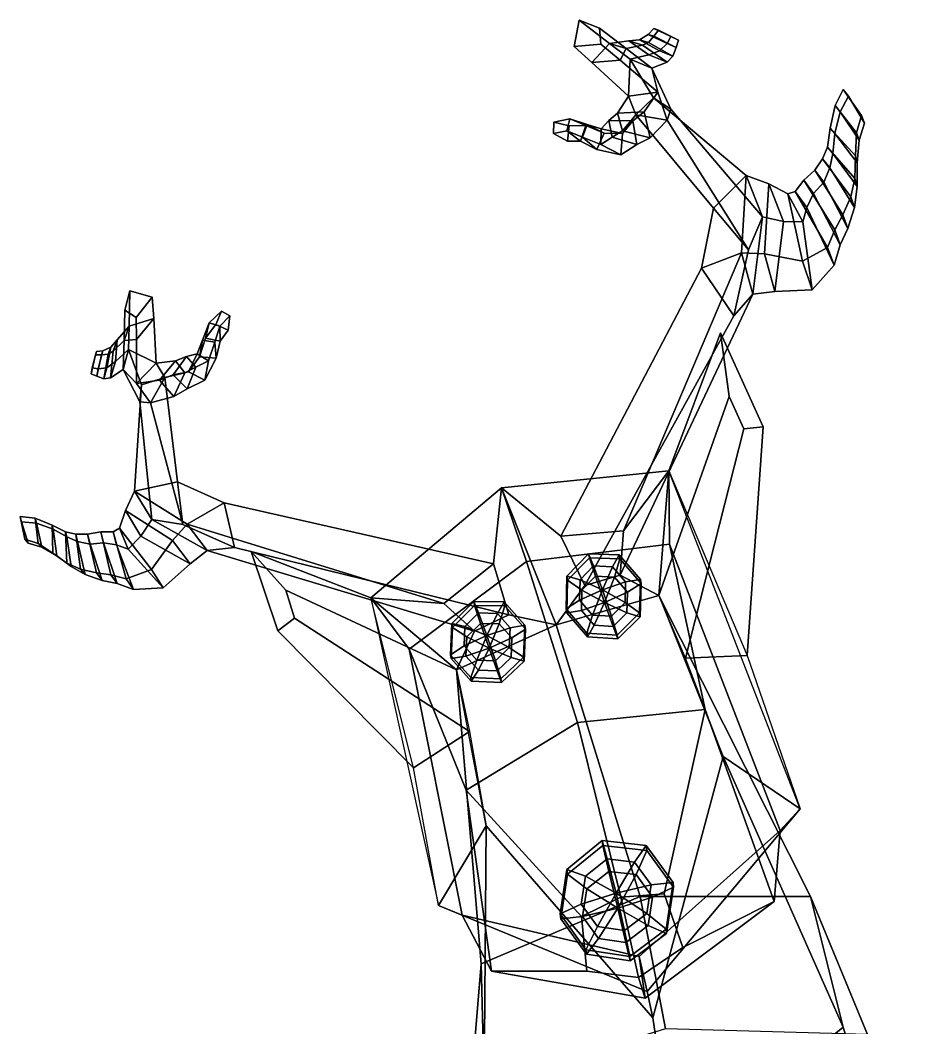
# Model space of a CAD drawing. Extents: x -125 to 83, y -151 to 364.
# Drawn here: x -125 to 41.5, y 175.3 to 363.8 of the extents above; entities that cross this region are included whole.
import ezdxf

# ---------------------------------------------------------------- set-up
doc = ezdxf.new("R2010")
doc.units = 0

msp = doc.modelspace()

# ---------------------------------------------------------------- linework, layer by layer
for points in [[(-20.572998, 363.751404, 192.475449), (-16.778259, 362.279144, 191.212891), (-16.470686, 359.247711, 190.56189), (-21.46534, 358.835663, 192.124146)], [(-14.850225, 359.401306, 195.563049), (-20.572998, 363.751404, 192.475449), (-21.46534, 358.835663, 192.124146), (-18.157606, 355.862885, 193.922241)], [(-14.850225, 359.401306, 195.563049), (-11.743422, 358.469391, 193.305695), (-16.778259, 362.279144, 191.212891), (-20.572998, 363.751404, 192.475449)], [(-11.743422, 358.469391, 193.305695), (-12.904366, 356.299316, 191.90303), (-16.470686, 359.247711, 190.56189), (-16.778259, 362.279144, 191.212891)], [(-4.103028, 359.399658, 188.031448), (-3.386508, 360.690704, 184.195114), (-6.565928, 362.164368, 184.496613), (-7.622773, 361.069946, 188.233505)], [(-7.622773, 361.069946, 188.233505), (-6.565928, 362.164368, 184.496613), (-5.725899, 361.869568, 182.175919), (-6.586751, 360.729309, 185.690704)], [(-6.586751, 360.729309, 185.690704), (-5.725899, 361.869568, 182.175919), (-1.988325, 360.038269, 181.482254), (-2.434521, 358.652466, 185.07576)], [(-1.988325, 360.038269, 181.482254), (-5.725899, 361.869568, 182.175919), (-6.565928, 362.164368, 184.496613), (-3.386508, 360.690704, 184.195114)], [(-7.531504, 357.264496, 194.738815), (-5.500803, 357.988861, 192.331024), (-9.282673, 360.053558, 191.874908), (-11.265736, 359.85437, 193.244049)], [(-11.265736, 359.85437, 193.244049), (-9.282673, 360.053558, 191.874908), (-7.607061, 359.569824, 189.293854), (-8.703379, 359.100342, 190.926941)], [(-5.500803, 357.988861, 192.331024), (-4.103028, 359.399658, 188.031448), (-7.622773, 361.069946, 188.233505), (-9.282673, 360.053558, 191.874908)], [(-9.282673, 360.053558, 191.874908), (-7.622773, 361.069946, 188.233505), (-6.586751, 360.729309, 185.690704), (-7.607061, 359.569824, 189.293854)], [(-7.607061, 359.569824, 189.293854), (-6.586751, 360.729309, 185.690704), (-2.434521, 358.652466, 185.07576), (-3.068276, 357.003479, 189.417191)], [(-2.434521, 358.652466, 185.07576), (-1.988325, 360.038269, 181.482254), (-3.386508, 360.690704, 184.195114), (-4.103028, 359.399658, 188.031448)], [(-18.157606, 355.862885, 193.922241), (-21.46534, 358.835663, 192.124146), (-16.470686, 359.247711, 190.56189), (-12.904366, 356.299316, 191.90303)], [(-11.298433, 349.554565, 197.693756), (-11.024806, 356.433136, 197.641571), (-14.850225, 359.401306, 195.563049), (-18.157606, 355.862885, 193.922241)], [(-11.024806, 356.433136, 197.641571), (-7.531504, 357.264496, 194.738815), (-11.265736, 359.85437, 193.244049), (-14.850225, 359.401306, 195.563049)], [(-14.850225, 359.401306, 195.563049), (-11.265736, 359.85437, 193.244049), (-8.703379, 359.100342, 190.926941), (-11.743422, 358.469391, 193.305695)], [(-5.82465, 350.299469, 194.593552), (-12.904366, 356.299316, 191.90303), (-11.743422, 358.469391, 193.305695), (-6.960285, 354.769379, 195.308655)], [(-11.743422, 358.469391, 193.305695), (-8.703379, 359.100342, 190.926941), (-4.097855, 355.877014, 192.262726), (-6.960285, 354.769379, 195.308655)], [(-8.703379, 359.100342, 190.926941), (-7.607061, 359.569824, 189.293854), (-3.068276, 357.003479, 189.417191), (-4.097855, 355.877014, 192.262726)], [(-4.097855, 355.877014, 192.262726), (-3.068276, 357.003479, 189.417191), (-5.500803, 357.988861, 192.331024), (-7.531504, 357.264496, 194.738815)], [(-3.068276, 357.003479, 189.417191), (-2.434521, 358.652466, 185.07576), (-4.103028, 359.399658, 188.031448), (-5.500803, 357.988861, 192.331024)], [(-11.298433, 349.554565, 197.693756), (-18.157606, 355.862885, 193.922241), (-12.904366, 356.299316, 191.90303), (-5.82465, 350.299469, 194.593552)], [(-6.647932, 349.244904, 200.760727), (-11.024806, 356.433136, 197.641571), (-11.298433, 349.554565, 197.693756), (-9.945627, 346.057709, 199.376968)], [(-6.960285, 354.769379, 195.308655), (-4.097855, 355.877014, 192.262726), (-7.531504, 357.264496, 194.738815), (-11.024806, 356.433136, 197.641571)], [(-6.647932, 349.244904, 200.760727), (-3.400268, 347.12851, 197.473587), (-6.960285, 354.769379, 195.308655), (-11.024806, 356.433136, 197.641571)], [(-3.400268, 347.12851, 197.473587), (-4.094465, 345.066681, 195.952759), (-5.82465, 350.299469, 194.593552), (-6.960285, 354.769379, 195.308655)], [(31.294182, 342.702271, 186.799042), (32.202354, 345.895874, 184.204239), (28.802795, 350.783844, 184.722443), (27.281643, 347.801788, 187.702286)], [(27.281643, 347.801788, 187.702286), (28.802795, 350.783844, 184.722443), (29.794262, 349.531952, 182.230804), (28.246401, 346.629639, 184.861801)], [(32.202354, 345.895874, 184.204239), (32.770329, 344.473724, 181.417236), (29.794262, 349.531952, 182.230804), (28.802795, 350.783844, 184.722443)], [(-5.82465, 350.299469, 194.593552), (-8.417911, 346.609039, 192.952744), (-13.402781, 346.372894, 195.791565), (-11.298433, 349.554565, 197.693756)], [(-11.298433, 349.554565, 197.693756), (-13.402781, 346.372894, 195.791565), (-12.459846, 343.045654, 197.146988), (-9.945627, 346.057709, 199.376968)], [(10.665341, 334.702454, 208.968872), (-6.647932, 349.244904, 200.760727), (-9.945627, 346.057709, 199.376968), (4.557401, 328.583862, 209.938705)], [(-4.094465, 345.066681, 195.952759), (-7.289675, 341.738129, 193.95134), (-8.417911, 346.609039, 192.952744), (-5.82465, 350.299469, 194.593552)], [(13.701911, 326.997589, 204.604858), (-3.400268, 347.12851, 197.473587), (-6.647932, 349.244904, 200.760727), (10.665341, 334.702454, 208.968872)], [(28.246401, 346.629639, 184.861801), (29.794262, 349.531952, 182.230804), (32.770329, 344.473724, 181.417236), (31.784996, 341.309052, 183.652695)], [(13.701911, 326.997589, 204.604858), (11.112391, 320.797577, 203.679947), (-4.094465, 345.066681, 195.952759), (-3.400268, 347.12851, 197.473587)], [(31.089685, 338.387817, 189.779709), (31.294182, 342.702271, 186.799042), (27.281643, 347.801788, 187.702286), (26.392313, 343.560852, 191.230133)], [(26.392313, 343.560852, 191.230133), (27.281643, 347.801788, 187.702286), (28.246401, 346.629639, 184.861801), (27.256083, 342.536346, 187.995224)], [(-22.314119, 345.304504, 190.383224), (-25.253784, 344.668243, 188.638123), (-25.376373, 342.556824, 189.062546), (-22.863546, 343.030518, 190.658554)], [(-19.324888, 344.081299, 188.12146), (-22.403692, 343.96582, 186.760849), (-25.253784, 344.668243, 188.638123), (-22.314119, 345.304504, 190.383224)], [(-19.028103, 344.266998, 191.998169), (-22.314119, 345.304504, 190.383224), (-22.863546, 343.030518, 190.658554), (-19.903131, 341.845825, 192.195938)], [(-15.86227, 342.650177, 189.361771), (-19.324888, 344.081299, 188.12146), (-22.314119, 345.304504, 190.383224), (-19.028103, 344.266998, 191.998169)], [(-15.026649, 344.960419, 194.500244), (-16.437878, 343.449799, 193.320099), (-16.48056, 340.530273, 193.975983), (-14.349823, 341.88208, 195.622009)], [(-10.527506, 344.92392, 191.907883), (-12.474079, 342.566528, 190.789093), (-16.437878, 343.449799, 193.320099), (-15.026649, 344.960419, 194.500244)], [(-8.417911, 346.609039, 192.952744), (-10.527506, 344.92392, 191.907883), (-15.026649, 344.960419, 194.500244), (-13.402781, 346.372894, 195.791565)], [(-13.402781, 346.372894, 195.791565), (-15.026649, 344.960419, 194.500244), (-14.349823, 341.88208, 195.622009), (-12.459846, 343.045654, 197.146988)], [(-9.774158, 340.479767, 192.670059), (-12.756169, 338.557281, 190.99646), (-12.474079, 342.566528, 190.789093), (-10.527506, 344.92392, 191.907883)], [(-9.945627, 346.057709, 199.376968), (-12.459846, 343.045654, 197.146988), (-7.289675, 341.738129, 193.95134), (-4.094465, 345.066681, 195.952759)], [(-7.289675, 341.738129, 193.95134), (-9.774158, 340.479767, 192.670059), (-10.527506, 344.92392, 191.907883), (-8.417911, 346.609039, 192.952744)], [(11.112391, 320.797577, 203.679947), (4.557401, 328.583862, 209.938705), (-9.945627, 346.057709, 199.376968), (-4.094465, 345.066681, 195.952759)], [(27.256083, 342.536346, 187.995224), (28.246401, 346.629639, 184.861801), (31.784996, 341.309052, 183.652695), (31.427731, 337.074585, 186.2341)], [(31.784996, 341.309052, 183.652695), (32.770329, 344.473724, 181.417236), (32.202354, 345.895874, 184.204239), (31.294182, 342.702271, 186.799042)], [(-22.737574, 341.098755, 186.840424), (-25.376373, 342.556824, 189.062546), (-25.253784, 344.668243, 188.638123), (-22.403692, 343.96582, 186.760849)], [(-22.863546, 343.030518, 190.658554), (-25.376373, 342.556824, 189.062546), (-22.737574, 341.098755, 186.840424), (-20.272861, 341.110321, 187.959213)], [(-19.903131, 341.845825, 192.195938), (-22.863546, 343.030518, 190.658554), (-20.272861, 341.110321, 187.959213), (-17.274235, 339.565155, 189.049316)], [(-20.272861, 341.110321, 187.959213), (-22.737574, 341.098755, 186.840424), (-22.403692, 343.96582, 186.760849), (-19.324888, 344.081299, 188.12146)], [(-17.274235, 339.565155, 189.049316), (-20.272861, 341.110321, 187.959213), (-19.324888, 344.081299, 188.12146), (-15.86227, 342.650177, 189.361771)], [(-16.437878, 343.449799, 193.320099), (-19.028103, 344.266998, 191.998169), (-19.903131, 341.845825, 192.195938), (-16.48056, 340.530273, 193.975983)], [(-12.474079, 342.566528, 190.789093), (-15.86227, 342.650177, 189.361771), (-19.028103, 344.266998, 191.998169), (-16.437878, 343.449799, 193.320099)], [(-12.459846, 343.045654, 197.146988), (-14.349823, 341.88208, 195.622009), (-9.774158, 340.479767, 192.670059), (-7.289675, 341.738129, 193.95134)], [(30.996431, 334.154938, 192.663925), (31.089685, 338.387817, 189.779709), (26.392313, 343.560852, 191.230133), (25.879381, 340.019379, 194.156158)], [(25.879381, 340.019379, 194.156158), (26.392313, 343.560852, 191.230133), (27.256083, 342.536346, 187.995224), (26.876307, 338.818024, 190.581848)], [(-16.48056, 340.530273, 193.975983), (-19.903131, 341.845825, 192.195938), (-17.274235, 339.565155, 189.049316), (-12.756169, 338.557281, 190.99646)], [(-12.756169, 338.557281, 190.99646), (-17.274235, 339.565155, 189.049316), (-15.86227, 342.650177, 189.361771), (-12.474079, 342.566528, 190.789093)], [(-14.349823, 341.88208, 195.622009), (-16.48056, 340.530273, 193.975983), (-12.756169, 338.557281, 190.99646), (-9.774158, 340.479767, 192.670059)], [(26.876307, 338.818024, 190.581848), (27.256083, 342.536346, 187.995224), (31.427731, 337.074585, 186.2341), (31.405075, 332.641968, 188.739075)], [(31.427731, 337.074585, 186.2341), (31.784996, 341.309052, 183.652695), (31.294182, 342.702271, 186.799042), (31.089685, 338.387817, 189.779709)], [(30.221098, 330.720306, 195.391678), (30.996431, 334.154938, 192.663925), (25.879381, 340.019379, 194.156158), (24.954002, 337.799927, 196.465393)], [(24.954002, 337.799927, 196.465393), (25.879381, 340.019379, 194.156158), (26.876307, 338.818024, 190.581848), (26.284843, 336.123993, 192.605698)], [(28.746717, 327.355225, 198.450897), (30.221098, 330.720306, 195.391678), (24.954002, 337.799927, 196.465393), (23.487963, 335.734497, 198.990738)], [(23.487963, 335.734497, 198.990738), (24.954002, 337.799927, 196.465393), (26.284843, 336.123993, 192.605698), (25.173752, 333.479706, 194.859772)], [(26.284843, 336.123993, 192.605698), (26.876307, 338.818024, 190.581848), (31.405075, 332.641968, 188.739075), (30.892349, 328.74704, 191.108231)], [(31.405075, 332.641968, 188.739075), (31.427731, 337.074585, 186.2341), (31.089685, 338.387817, 189.779709), (30.996431, 334.154938, 192.663925)], [(27.224352, 324.576141, 201.168655), (28.746717, 327.355225, 198.450897), (23.487963, 335.734497, 198.990738), (21.424881, 333.839447, 201.752899)], [(21.424881, 333.839447, 201.752899), (23.487963, 335.734497, 198.990738), (25.173752, 333.479706, 194.859772), (23.285212, 331.351166, 197.167648)], [(25.173752, 333.479706, 194.859772), (26.284843, 336.123993, 192.605698), (30.892349, 328.74704, 191.108231), (29.700306, 324.821869, 193.809311)], [(9.798916, 320.241272, 213.43396), (10.665341, 334.702454, 208.968872), (4.557401, 328.583862, 209.938705), (2.335642, 317.361847, 213.623642)], [(9.798916, 320.241272, 213.43396), (14.090011, 320.064331, 211.250168), (14.920379, 333.1362, 207.219055), (10.665341, 334.702454, 208.968872)], [(10.665341, 334.702454, 208.968872), (14.920379, 333.1362, 207.219055), (17.637535, 326.122894, 203.297607), (13.701911, 326.997589, 204.604858)], [(25.880207, 321.225769, 204.189865), (27.224352, 324.576141, 201.168655), (21.424881, 333.839447, 201.752899), (19.851923, 331.735474, 204.464691)], [(19.851923, 331.735474, 204.464691), (21.424881, 333.839447, 201.752899), (23.285212, 331.351166, 197.167648), (22.006369, 328.754578, 199.475204)], [(23.285212, 331.351166, 197.167648), (25.173752, 333.479706, 194.859772), (29.700306, 324.821869, 193.809311), (28.266708, 321.772552, 196.017319)], [(30.892349, 328.74704, 191.108231), (31.405075, 332.641968, 188.739075), (30.996431, 334.154938, 192.663925), (30.221098, 330.720306, 195.391678)], [(14.090011, 320.064331, 211.250168), (21.17029, 318.675385, 208.438095), (18.482189, 331.249939, 206.061172), (14.920379, 333.1362, 207.219055)], [(14.920379, 333.1362, 207.219055), (18.482189, 331.249939, 206.061172), (21.236984, 326.037781, 201.603653), (17.637535, 326.122894, 203.297607)], [(21.17029, 318.675385, 208.438095), (25.880207, 321.225769, 204.189865), (19.851923, 331.735474, 204.464691), (18.482189, 331.249939, 206.061172)], [(18.482189, 331.249939, 206.061172), (19.851923, 331.735474, 204.464691), (22.006369, 328.754578, 199.475204), (21.236984, 326.037781, 201.603653)], [(22.006369, 328.754578, 199.475204), (23.285212, 331.351166, 197.167648), (28.266708, 321.772552, 196.017319), (27.124935, 317.919006, 198.549805)], [(29.700306, 324.821869, 193.809311), (30.892349, 328.74704, 191.108231), (30.221098, 330.720306, 195.391678), (28.746717, 327.355225, 198.450897)], [(2.335642, 317.361847, 213.623642), (4.557401, 328.583862, 209.938705), (11.112391, 320.797577, 203.679947), (8.341636, 308.462555, 206.107651)], [(21.236984, 326.037781, 201.603653), (22.006369, 328.754578, 199.475204), (27.124935, 317.919006, 198.549805), (23.030979, 313.327728, 203.064255)], [(11.917983, 312.504059, 207.799042), (8.341636, 308.462555, 206.107651), (11.112391, 320.797577, 203.679947), (13.701911, 326.997589, 204.604858)], [(13.701911, 326.997589, 204.604858), (17.637535, 326.122894, 203.297607), (16.000443, 313.022766, 206.178589), (11.917983, 312.504059, 207.799042)], [(17.637535, 326.122894, 203.297607), (21.236984, 326.037781, 201.603653), (23.030979, 313.327728, 203.064255), (16.000443, 313.022766, 206.178589)], [(28.266708, 321.772552, 196.017319), (29.700306, 324.821869, 193.809311), (28.746717, 327.355225, 198.450897), (27.224352, 324.576141, 201.168655)], [(27.124935, 317.919006, 198.549805), (28.266708, 321.772552, 196.017319), (27.224352, 324.576141, 201.168655), (25.880207, 321.225769, 204.189865)], [(23.030979, 313.327728, 203.064255), (27.124935, 317.919006, 198.549805), (25.880207, 321.225769, 204.189865), (21.17029, 318.675385, 208.438095)], [(-23.977551, 267.304688, 223.254166), (-12.250705, 268.265198, 223.027084), (9.798916, 320.241272, 213.43396), (2.335642, 317.361847, 213.623642)], [(-12.250705, 268.265198, 223.027084), (-12.860701, 259.978088, 214.607269), (11.917983, 312.504059, 207.799042), (9.798916, 320.241272, 213.43396)], [(11.917983, 312.504059, 207.799042), (16.000443, 313.022766, 206.178589), (14.090011, 320.064331, 211.250168), (9.798916, 320.241272, 213.43396)], [(16.000443, 313.022766, 206.178589), (23.030979, 313.327728, 203.064255), (21.17029, 318.675385, 208.438095), (14.090011, 320.064331, 211.250168)], [(-23.977551, 267.304688, 223.254166), (2.335642, 317.361847, 213.623642), (8.341636, 308.462555, 206.107651), (-19.516134, 258.039093, 211.612198)], [(-104.653168, 306.552277, 189.893311), (-104.551353, 313.121948, 186.908264), (-105.46096, 309.545135, 185.4953), (-105.608498, 303.852997, 187.513779)], [(-104.551353, 313.121948, 186.908264), (-100.352303, 311.987, 187.051361), (-103.348434, 308.175598, 185.088837), (-105.46096, 309.545135, 185.4953)], [(-104.653168, 306.552277, 189.893311), (-100.084602, 307.967499, 188.818604), (-100.352303, 311.987, 187.051361), (-104.551353, 313.121948, 186.908264)], [(-100.084602, 307.967499, 188.818604), (-103.282265, 304.037689, 186.395813), (-103.348434, 308.175598, 185.088837), (-100.352303, 311.987, 187.051361)], [(-12.860701, 259.978088, 214.607269), (-19.516134, 258.039093, 211.612198), (8.341636, 308.462555, 206.107651), (11.917983, 312.504059, 207.799042)], [(-105.608498, 303.852997, 187.513779), (-105.46096, 309.545135, 185.4953), (-103.348434, 308.175598, 185.088837), (-103.282265, 304.037689, 186.395813)], [(-90.412575, 304.318909, 184.070999), (-89.698853, 307.137054, 186.44519), (-87.43177, 309.362213, 184.986069), (-88.448776, 306.840485, 182.959869)], [(-89.698853, 307.137054, 186.44519), (-87.717285, 306.550507, 186.921112), (-85.81636, 308.481445, 185.563309), (-87.43177, 309.362213, 184.986069)], [(-86.146881, 305.802795, 183.26265), (-88.448776, 306.840485, 182.959869), (-87.43177, 309.362213, 184.986069), (-85.81636, 308.481445, 185.563309)], [(-99.640312, 299.609894, 192.550339), (-100.084602, 307.967499, 188.818604), (-104.653168, 306.552277, 189.893311), (-104.77433, 302.163727, 191.91655)], [(-99.640312, 299.609894, 192.550339), (-103.263931, 295.815247, 189.045258), (-103.282265, 304.037689, 186.395813), (-100.084602, 307.967499, 188.818604)], [(-91.493904, 300.830597, 185.151413), (-90.942482, 303.915161, 187.874435), (-89.698853, 307.137054, 186.44519), (-90.412575, 304.318909, 184.070999)], [(-90.942482, 303.915161, 187.874435), (-88.669907, 303.525665, 188.307266), (-87.717285, 306.550507, 186.921112), (-89.698853, 307.137054, 186.44519)], [(-87.717285, 306.550507, 186.921112), (-87.67334, 303.751892, 184.188751), (-86.146881, 305.802795, 183.26265), (-85.81636, 308.481445, 185.563309)], [(-104.653168, 306.552277, 189.893311), (-105.608498, 303.852997, 187.513779), (-107.686272, 301.843994, 184.891403), (-106.888718, 304.007355, 187.299057)], [(-104.77433, 302.163727, 191.91655), (-104.653168, 306.552277, 189.893311), (-106.888718, 304.007355, 187.299057), (-107.243965, 299.918762, 188.729355)], [(-87.67334, 303.751892, 184.188751), (-90.412575, 304.318909, 184.070999), (-88.448776, 306.840485, 182.959869), (-86.146881, 305.802795, 183.26265)], [(-88.669907, 303.525665, 188.307266), (-88.402054, 300.579437, 185.159134), (-87.67334, 303.751892, 184.188751), (-87.717285, 306.550507, 186.921112)], [(7.512211, 293.369354, 213.24704), (-5.662441, 256.179657, 211.575409), (-3.782435, 279.458435, 233.942322), (5.889052, 305.289124, 220.036148)], [(13.860283, 287.743988, 217.243103), (5.889052, 305.289124, 220.036148), (-3.782435, 279.458435, 233.942322), (10.832094, 244.972855, 229.125702)], [(5.889052, 305.289124, 220.036148), (13.860283, 287.743988, 217.243103), (10.246485, 287.372528, 212.322037), (7.512211, 293.369354, 213.24704)], [(-107.243965, 299.918762, 188.729355), (-106.888718, 304.007355, 187.299057), (-108.094673, 302.59906, 185.786362), (-108.823898, 298.773132, 186.147614)], [(-106.888718, 304.007355, 187.299057), (-107.686272, 301.843994, 184.891403), (-108.573006, 301.275787, 183.16066), (-108.094673, 302.59906, 185.786362)], [(-105.608498, 303.852997, 187.513779), (-105.815842, 298.449493, 189.46312), (-108.138748, 296.857605, 186.163803), (-107.686272, 301.843994, 184.891403)], [(-103.263931, 295.815247, 189.045258), (-105.815842, 298.449493, 189.46312), (-105.608498, 303.852997, 187.513779), (-103.282265, 304.037689, 186.395813)], [(-93.547188, 298.016541, 186.332169), (-91.94973, 301.390442, 189.054016), (-90.942482, 303.915161, 187.874435), (-91.493904, 300.830597, 185.151413)], [(-91.94973, 301.390442, 189.054016), (-89.848946, 300.079071, 189.915314), (-88.669907, 303.525665, 188.307266), (-90.942482, 303.915161, 187.874435)], [(-88.402054, 300.579437, 185.159134), (-91.493904, 300.830597, 185.151413), (-90.412575, 304.318909, 184.070999), (-87.67334, 303.751892, 184.188751)], [(-89.848946, 300.079071, 189.915314), (-90.526047, 296.42572, 186.842026), (-88.402054, 300.579437, 185.159134), (-88.669907, 303.525665, 188.307266)], [(-111.792191, 297.629211, 175.02034), (-111.573212, 298.761688, 177.736252), (-110.794403, 301.800781, 178.125671), (-110.945602, 301.203796, 175.802216)], [(-110.429199, 298.539551, 181.684479), (-109.591827, 301.939789, 181.98465), (-110.794403, 301.800781, 178.125671), (-111.573212, 298.761688, 177.736252)], [(-109.591827, 301.939789, 181.98465), (-109.810036, 301.183136, 179.431244), (-110.945602, 301.203796, 175.802216), (-110.794403, 301.800781, 178.125671)], [(-108.823898, 298.773132, 186.147614), (-108.094673, 302.59906, 185.786362), (-109.591827, 301.939789, 181.98465), (-110.429199, 298.539551, 181.684479)], [(-108.094673, 302.59906, 185.786362), (-108.573006, 301.275787, 183.16066), (-109.810036, 301.183136, 179.431244), (-109.591827, 301.939789, 181.98465)], [(-107.686272, 301.843994, 184.891403), (-108.138748, 296.857605, 186.163803), (-109.403687, 296.703125, 183.18808), (-108.573006, 301.275787, 183.16066)], [(-105.815842, 298.449493, 189.46312), (-104.77433, 302.163727, 191.91655), (-107.243965, 299.918762, 188.729355), (-108.138748, 296.857605, 186.163803)], [(-102.343681, 295.589508, 195.281647), (-104.77433, 302.163727, 191.91655), (-105.815842, 298.449493, 189.46312), (-102.640472, 292.416412, 191.98172)], [(-102.343681, 295.589508, 195.281647), (-98.025291, 296.957794, 194.392563), (-99.640312, 299.609894, 192.550339), (-104.77433, 302.163727, 191.91655)], [(-109.810036, 301.183136, 179.431244), (-110.727806, 297.172852, 178.717529), (-111.792191, 297.629211, 175.02034), (-110.945602, 301.203796, 175.802216)], [(-108.573006, 301.275787, 183.16066), (-109.403687, 296.703125, 183.18808), (-110.727806, 297.172852, 178.717529), (-109.810036, 301.183136, 179.431244)], [(-108.138748, 296.857605, 186.163803), (-107.243965, 299.918762, 188.729355), (-108.823898, 298.773132, 186.147614), (-109.403687, 296.703125, 183.18808)], [(-103.263931, 295.815247, 189.045258), (-99.640312, 299.609894, 192.550339), (-95.999084, 300.076385, 191.06543), (-98.994781, 296.429504, 187.890839)], [(-99.640312, 299.609894, 192.550339), (-98.025291, 296.957794, 194.392563), (-94.243019, 297.799438, 192.589035), (-95.999084, 300.076385, 191.06543)], [(-98.994781, 296.429504, 187.890839), (-95.999084, 300.076385, 191.06543), (-93.945595, 300.848114, 190.009827), (-96.466537, 297.438293, 187.130478)], [(-96.466537, 297.438293, 187.130478), (-93.945595, 300.848114, 190.009827), (-91.94973, 301.390442, 189.054016), (-93.547188, 298.016541, 186.332169)], [(-95.999084, 300.076385, 191.06543), (-94.243019, 297.799438, 192.589035), (-92.190544, 298.884521, 191.297501), (-93.945595, 300.848114, 190.009827)], [(-93.945595, 300.848114, 190.009827), (-92.190544, 298.884521, 191.297501), (-89.848946, 300.079071, 189.915314), (-91.94973, 301.390442, 189.054016)], [(-92.190544, 298.884521, 191.297501), (-93.805695, 294.848907, 188.159805), (-90.526047, 296.42572, 186.842026), (-89.848946, 300.079071, 189.915314)], [(-90.526047, 296.42572, 186.842026), (-93.547188, 298.016541, 186.332169), (-91.493904, 300.830597, 185.151413), (-88.402054, 300.579437, 185.159134)], [(-110.727806, 297.172852, 178.717529), (-110.429199, 298.539551, 181.684479), (-111.573212, 298.761688, 177.736252), (-111.792191, 297.629211, 175.02034)], [(-109.403687, 296.703125, 183.18808), (-108.823898, 298.773132, 186.147614), (-110.429199, 298.539551, 181.684479), (-110.727806, 297.172852, 178.717529)], [(-102.640472, 292.416412, 191.98172), (-105.815842, 298.449493, 189.46312), (-103.263931, 295.815247, 189.045258), (-100.690926, 292.198853, 190.685211)], [(-98.025291, 296.957794, 194.392563), (-100.690926, 292.198853, 190.685211), (-96.286324, 293.383636, 189.169098), (-94.243019, 297.799438, 192.589035)], [(-93.805695, 294.848907, 188.159805), (-96.466537, 297.438293, 187.130478), (-93.547188, 298.016541, 186.332169), (-90.526047, 296.42572, 186.842026)], [(-94.243019, 297.799438, 192.589035), (-96.286324, 293.383636, 189.169098), (-93.805695, 294.848907, 188.159805), (-92.190544, 298.884521, 191.297501)], [(-103.63916, 275.717865, 203.433105), (-95.611069, 277.441742, 205.190582), (-98.025291, 296.957794, 194.392563), (-102.343681, 295.589508, 195.281647)], [(-100.690926, 292.198853, 190.685211), (-103.263931, 295.815247, 189.045258), (-98.994781, 296.429504, 187.890839), (-96.286324, 293.383636, 189.169098)], [(-94.639496, 269.432648, 199.146515), (-100.690926, 292.198853, 190.685211), (-98.025291, 296.957794, 194.392563), (-95.611069, 277.441742, 205.190582)], [(-96.286324, 293.383636, 189.169098), (-98.994781, 296.429504, 187.890839), (-96.466537, 297.438293, 187.130478), (-93.805695, 294.848907, 188.159805)], [(-100.436829, 270.39975, 199.503616), (-103.63916, 275.717865, 203.433105), (-102.343681, 295.589508, 195.281647), (-102.640472, 292.416412, 191.98172)], [(-100.436829, 270.39975, 199.503616), (-102.640472, 292.416412, 191.98172), (-100.690926, 292.198853, 190.685211), (-94.639496, 269.432648, 199.146515)], [(10.246485, 287.372528, 212.322037), (-0.694766, 244.440201, 210.047241), (-5.662441, 256.179657, 211.575409), (7.512211, 293.369354, 213.24704)], [(13.860283, 287.743988, 217.243103), (10.832094, 244.972855, 229.125702), (-0.694766, 244.440201, 210.047241), (10.246485, 287.372528, 212.322037)], [(-12.250705, 268.265198, 223.027084), (-23.977551, 267.304688, 223.254166), (-35.051472, 276.337891, 234.520081), (-3.782435, 279.458435, 233.942322)], [(-3.782435, 279.458435, 233.942322), (-35.051472, 276.337891, 234.520081), (-30.395241, 262.545593, 255.815674), (-3.660836, 265.802643, 255.566422)], [(-12.860701, 259.978088, 214.607269), (-12.250705, 268.265198, 223.027084), (-3.782435, 279.458435, 233.942322), (-5.662441, 256.179657, 211.575409)], [(-3.782435, 279.458435, 233.942322), (-3.660836, 265.802643, 255.566422), (17.000807, 212.273636, 248.686127), (20.773527, 216.317871, 225.765549)], [(-93.819939, 269.498596, 208.918121), (-86.888687, 273.507935, 209.706329), (-95.611069, 277.441742, 205.190582), (-103.63916, 275.717865, 203.433105)], [(-86.888687, 273.507935, 209.706329), (-84.976204, 265.125549, 202.452713), (-94.639496, 269.432648, 199.146515), (-95.611069, 277.441742, 205.190582)], [(-93.819939, 269.498596, 208.918121), (-103.63916, 275.717865, 203.433105), (-105.350288, 272.059479, 201.579422), (-96.555626, 266.487366, 206.536194)], [(-103.63916, 275.717865, 203.433105), (-100.436829, 270.39975, 199.503616), (-102.504623, 267.286804, 198.061295), (-105.350288, 272.059479, 201.579422)], [(-45.874626, 254.658203, 222.028564), (-59.468185, 255.766647, 232.113617), (-35.051472, 276.337891, 234.520081), (-36.53548, 262.112152, 222.864777)], [(-59.468185, 255.766647, 232.113617), (-52.327114, 246.168243, 254.13002), (-30.395241, 262.545593, 255.815674), (-35.051472, 276.337891, 234.520081)], [(-33.702618, 252.588867, 211.232681), (-36.53548, 262.112152, 222.864777), (-35.051472, 276.337891, 234.520081), (-24.864382, 250.700943, 203.683792)], [(-19.516134, 258.039093, 211.612198), (-24.864382, 250.700943, 203.683792), (-35.051472, 276.337891, 234.520081), (-23.977551, 267.304688, 223.254166)], [(-93.819939, 269.498596, 208.918121), (-45.874626, 254.658203, 222.028564), (-36.53548, 262.112152, 222.864777), (-86.888687, 273.507935, 209.706329)], [(-36.53548, 262.112152, 222.864777), (-33.702618, 252.588867, 211.232681), (-84.976204, 265.125549, 202.452713), (-86.888687, 273.507935, 209.706329)], [(-96.555626, 266.487366, 206.536194), (-105.350288, 272.059479, 201.579422), (-106.475784, 268.764435, 200.381073), (-100.504036, 261.060303, 203.482361)], [(-105.350288, 272.059479, 201.579422), (-102.504623, 267.286804, 198.061295), (-104.860794, 264.830597, 196.205109), (-106.475784, 268.764435, 200.381073)], [(-124.178719, 266.712982, 176.914383), (-125.040955, 270.925629, 177.182556), (-124.791977, 269.951996, 174.780304), (-123.553215, 265.986603, 174.253174)], [(-121.650856, 265.896851, 179.78714), (-122.235138, 270.634094, 180.458771), (-125.040955, 270.925629, 177.182556), (-124.178719, 266.712982, 176.914383)], [(-122.235138, 270.634094, 180.458771), (-122.006958, 269.722656, 177.703354), (-124.791977, 269.951996, 174.780304), (-125.040955, 270.925629, 177.182556)], [(-122.006958, 269.722656, 177.703354), (-120.980881, 265.247345, 176.768723), (-123.553215, 265.986603, 174.253174), (-124.791977, 269.951996, 174.780304)], [(-118.922134, 264.08548, 183.090408), (-119.065956, 269.335205, 184.342636), (-122.235138, 270.634094, 180.458771), (-121.650856, 265.896851, 179.78714)], [(-119.065956, 269.335205, 184.342636), (-118.85611, 268.567413, 181.186737), (-122.006958, 269.722656, 177.703354), (-122.235138, 270.634094, 180.458771)], [(-118.85611, 268.567413, 181.186737), (-118.190781, 263.585358, 179.673965), (-120.980881, 265.247345, 176.768723), (-122.006958, 269.722656, 177.703354)], [(-100.436829, 270.39975, 199.503616), (-90.112404, 264.569855, 203.708755), (-93.24791, 262.077057, 201.863861), (-102.504623, 267.286804, 198.061295)], [(-90.112404, 264.569855, 203.708755), (-100.436829, 270.39975, 199.503616), (-94.639496, 269.432648, 199.146515), (-84.976204, 265.125549, 202.452713)], [(-90.112404, 264.569855, 203.708755), (-93.819939, 269.498596, 208.918121), (-96.555626, 266.487366, 206.536194), (-93.24791, 262.077057, 201.863861)], [(-45.874626, 254.658203, 222.028564), (-93.819939, 269.498596, 208.918121), (-90.112404, 264.569855, 203.708755), (-40.117558, 249.516495, 213.879501)], [(-116.336006, 262.19693, 186.277222), (-116.580215, 268.057068, 187.547028), (-119.065956, 269.335205, 184.342636), (-118.922134, 264.08548, 183.090408)], [(-116.580215, 268.057068, 187.547028), (-116.342468, 267.136597, 184.05986), (-118.85611, 268.567413, 181.186737), (-119.065956, 269.335205, 184.342636)], [(-116.342468, 267.136597, 184.05986), (-115.525078, 261.5737, 182.493118), (-118.190781, 263.585358, 179.673965), (-118.85611, 268.567413, 181.186737)], [(-113.777939, 261.086548, 189.273285), (-114.636833, 267.631592, 190.053024), (-116.580215, 268.057068, 187.547028), (-116.336006, 262.19693, 186.277222)], [(-114.636833, 267.631592, 190.053024), (-114.317932, 266.289642, 186.301025), (-116.342468, 267.136597, 184.05986), (-116.580215, 268.057068, 187.547028)], [(-110.790779, 260.431824, 192.619492), (-112.433556, 267.624756, 192.78627), (-114.636833, 267.631592, 190.053024), (-113.777939, 261.086548, 189.273285)], [(-112.433556, 267.624756, 192.78627), (-111.980827, 265.791901, 188.788361), (-114.317932, 266.289642, 186.301025), (-114.636833, 267.631592, 190.053024)], [(-108.11721, 260.064301, 195.582397), (-109.942329, 268.087555, 195.770203), (-112.433556, 267.624756, 192.78627), (-110.790779, 260.431824, 192.619492)], [(-109.942329, 268.087555, 195.770203), (-109.436584, 266.038849, 191.32637), (-111.980827, 265.791901, 188.788361), (-112.433556, 267.624756, 192.78627)], [(-105.230225, 259.275513, 198.872772), (-107.646591, 268.111237, 198.693207), (-109.942329, 268.087555, 195.770203), (-108.11721, 260.064301, 195.582397)], [(-107.646591, 268.111237, 198.693207), (-107.014244, 265.642914, 193.864914), (-109.436584, 266.038849, 191.32637), (-109.942329, 268.087555, 195.770203)], [(-100.504036, 261.060303, 203.482361), (-106.475784, 268.764435, 200.381073), (-107.646591, 268.111237, 198.693207), (-105.230225, 259.275513, 198.872772)], [(-106.475784, 268.764435, 200.381073), (-104.860794, 264.830597, 196.205109), (-107.014244, 265.642914, 193.864914), (-107.646591, 268.111237, 198.693207)], [(-120.980881, 265.247345, 176.768723), (-121.650856, 265.896851, 179.78714), (-124.178719, 266.712982, 176.914383), (-123.553215, 265.986603, 174.253174)], [(-118.190781, 263.585358, 179.673965), (-118.922134, 264.08548, 183.090408), (-121.650856, 265.896851, 179.78714), (-120.980881, 265.247345, 176.768723)], [(-114.317932, 266.289642, 186.301025), (-112.861221, 260.092407, 185.151535), (-115.525078, 261.5737, 182.493118), (-116.342468, 267.136597, 184.05986)], [(-111.980827, 265.791901, 188.788361), (-109.722168, 258.996704, 188.1642), (-112.861221, 260.092407, 185.151535), (-114.317932, 266.289642, 186.301025)], [(-109.436584, 266.038849, 191.32637), (-106.92997, 258.452423, 190.630981), (-109.722168, 258.996704, 188.1642), (-111.980827, 265.791901, 188.788361)], [(-107.014244, 265.642914, 193.864914), (-103.871857, 257.290375, 193.454086), (-106.92997, 258.452423, 190.630981), (-109.436584, 266.038849, 191.32637)], [(-102.504623, 267.286804, 198.061295), (-93.24791, 262.077057, 201.863861), (-98.325256, 257.599823, 198.417465), (-104.860794, 264.830597, 196.205109)], [(-93.24791, 262.077057, 201.863861), (-96.555626, 266.487366, 206.536194), (-100.504036, 261.060303, 203.482361), (-98.325256, 257.599823, 198.417465)], [(-30.395241, 262.545593, 255.815674), (-20.862226, 232.41214, 280.294159), (3.022147, 234.874176, 279.959473), (-3.660836, 265.802643, 255.566422)], [(15.91821, 198.946198, 279.781647), (17.000807, 212.273636, 248.686127), (-3.660836, 265.802643, 255.566422), (3.022147, 234.874176, 279.959473)], [(-115.525078, 261.5737, 182.493118), (-116.336006, 262.19693, 186.277222), (-118.922134, 264.08548, 183.090408), (-118.190781, 263.585358, 179.673965)], [(-104.860794, 264.830597, 196.205109), (-98.325256, 257.599823, 198.417465), (-103.871857, 257.290375, 193.454086), (-107.014244, 265.642914, 193.864914)], [(-40.117558, 249.516495, 213.879501), (-90.112404, 264.569855, 203.708755), (-84.976204, 265.125549, 202.452713), (-33.702618, 252.588867, 211.232681)], [(-81.864975, 264.431976, 216.581421), (-75.350388, 257.174988, 210.377991), (-73.743401, 251.966278, 209.614441), (-76.875412, 249.554932, 214.327393)], [(-75.350388, 257.174988, 210.377991), (-81.864975, 264.431976, 216.581421), (-59.468185, 255.766647, 232.113617), (-43.459381, 242.257141, 210.64621)], [(-76.875412, 249.554932, 214.327393), (-51.534546, 223.959488, 227.843704), (-59.468185, 255.766647, 232.113617), (-81.864975, 264.431976, 216.581421)], [(-22.725756, 259.030914, 268.200409), (-18.642668, 263.2453, 268.676239), (-18.783958, 263.998718, 263.909576), (-22.863268, 259.777924, 263.432526)], [(-20.370258, 259.114532, 259.334412), (-22.863268, 259.777924, 263.432526), (-18.783958, 263.998718, 263.909576), (-17.838432, 261.715576, 259.625519)], [(-12.944808, 263.048309, 268.499664), (-13.082317, 263.795288, 263.731812), (-18.783958, 263.998718, 263.909576), (-18.642668, 263.2453, 268.676239)], [(-14.31418, 261.568542, 259.51474), (-17.838432, 261.715576, 259.625519), (-18.783958, 263.998718, 263.909576), (-13.082317, 263.795288, 263.731812)], [(-9.107153, 259.178436, 263.001434), (-11.86554, 258.718231, 259.066223), (-14.31418, 261.568542, 259.51474), (-13.082317, 263.795288, 263.731812)], [(-8.978575, 258.447052, 267.772125), (-9.107153, 259.178436, 263.001434), (-13.082317, 263.795288, 263.731812), (-12.944808, 263.048309, 268.499664)], [(-112.861221, 260.092407, 185.151535), (-113.777939, 261.086548, 189.273285), (-116.336006, 262.19693, 186.277222), (-115.525078, 261.5737, 182.493118)], [(-30.395241, 262.545593, 255.815674), (-52.327114, 246.168243, 254.13002), (-41.690811, 219.812363, 279.040771), (-20.862226, 232.41214, 280.294159)], [(-20.019264, 257.174438, 271.819824), (-17.481409, 259.765015, 272.109039), (-18.642668, 263.2453, 268.676239), (-22.725756, 259.030914, 268.200409)], [(-13.963188, 259.628418, 272.000122), (-12.944808, 263.048309, 268.499664), (-18.642668, 263.2453, 268.676239), (-17.481409, 259.765015, 272.109039)], [(-11.528911, 256.803406, 271.556183), (-8.978575, 258.447052, 267.772125), (-12.944808, 263.048309, 268.499664), (-13.963188, 259.628418, 272.000122)], [(-109.722168, 258.996704, 188.1642), (-110.790779, 260.431824, 192.619492), (-113.777939, 261.086548, 189.273285), (-112.861221, 260.092407, 185.151535)], [(-106.92997, 258.452423, 190.630981), (-108.11721, 260.064301, 195.582397), (-110.790779, 260.431824, 192.619492), (-109.722168, 258.996704, 188.1642)], [(-103.871857, 257.290375, 193.454086), (-105.230225, 259.275513, 198.872772), (-108.11721, 260.064301, 195.582397), (-106.92997, 258.452423, 190.630981)], [(-98.325256, 257.599823, 198.417465), (-100.504036, 261.060303, 203.482361), (-105.230225, 259.275513, 198.872772), (-103.871857, 257.290375, 193.454086)], [(-16.200119, 257.242218, 257.469666), (-20.370258, 259.114532, 259.334412), (-17.838432, 261.715576, 259.625519)], [(-16.200119, 257.242218, 257.469666), (-17.838432, 261.715576, 259.625519), (-14.31418, 261.568542, 259.51474)], [(-11.86554, 258.718231, 259.066223), (-16.200119, 257.242218, 257.469666), (-14.31418, 261.568542, 259.51474)], [(-12.860701, 259.978088, 214.607269), (-5.662441, 256.179657, 211.575409), (-24.864382, 250.700943, 203.683792), (-19.516134, 258.039093, 211.612198)], [(-22.876991, 252.939194, 267.376404), (-22.725756, 259.030914, 268.200409), (-22.863268, 259.777924, 263.432526), (-23.005569, 253.670593, 262.605682)], [(-23.005569, 253.670593, 262.605682), (-22.863268, 259.777924, 263.432526), (-20.370258, 259.114532, 259.334412), (-20.455233, 255.314178, 258.821625)], [(-20.118605, 253.399368, 271.311584), (-20.019264, 257.174438, 271.819824), (-22.725756, 259.030914, 268.200409), (-22.876991, 252.939194, 267.376404)], [(-20.455233, 255.314178, 258.821625), (-20.370258, 259.114532, 259.334412), (-16.200119, 257.242218, 257.469666)], [(-15.784024, 254.875397, 272.908173), (-17.481409, 259.765015, 272.109039), (-20.019264, 257.174438, 271.819824)], [(-15.784024, 254.875397, 272.908173), (-13.963188, 259.628418, 272.000122), (-17.481409, 259.765015, 272.109039)], [(-11.955864, 254.859314, 258.552582), (-16.200119, 257.242218, 257.469666), (-11.86554, 258.718231, 259.066223)], [(-15.784024, 254.875397, 272.908173), (-11.528911, 256.803406, 271.556183), (-13.963188, 259.628418, 272.000122)], [(-9.26325, 252.917953, 262.172241), (-11.955864, 254.859314, 258.552582), (-11.86554, 258.718231, 259.066223), (-9.107153, 259.178436, 263.001434)], [(-9.143324, 252.202362, 266.945709), (-8.978575, 258.447052, 267.772125), (-11.528911, 256.803406, 271.556183), (-11.633322, 252.969986, 271.047028)], [(-9.143324, 252.202362, 266.945709), (-9.26325, 252.917953, 262.172241), (-9.107153, 259.178436, 263.001434), (-8.978575, 258.447052, 267.772125)], [(-73.743401, 251.966278, 209.614441), (-75.350388, 257.174988, 210.377991), (-43.459381, 242.257141, 210.64621), (-41.067505, 230.783859, 209.210785)], [(-18.047077, 252.499573, 258.386871), (-20.455233, 255.314178, 258.821625), (-16.200119, 257.242218, 257.469666)], [(-15.784024, 254.875397, 272.908173), (-20.019264, 257.174438, 271.819824), (-20.118605, 253.399368, 271.311584)], [(-14.528176, 252.294022, 258.275208), (-18.047077, 252.499573, 258.386871), (-16.200119, 257.242218, 257.469666)], [(-14.528176, 252.294022, 258.275208), (-16.200119, 257.242218, 257.469666), (-11.955864, 254.859314, 258.552582)], [(-11.633322, 252.969986, 271.047028), (-11.528911, 256.803406, 271.556183), (-15.784024, 254.875397, 272.908173)], [(-40.117558, 249.516495, 213.879501), (-43.459381, 242.257141, 210.64621), (-59.468185, 255.766647, 232.113617), (-45.874626, 254.658203, 222.028564)], [(-59.468185, 255.766647, 232.113617), (-46.859386, 198.223328, 224.89003), (-42.438416, 196.392731, 247.918747), (-52.327114, 246.168243, 254.13002)], [(-44.215382, 250.204346, 267.542908), (-40.088848, 254.307953, 268.000671), (-40.230137, 255.06134, 263.233978), (-44.35289, 250.95134, 262.775024)], [(-41.899471, 250.390625, 258.693359), (-44.35289, 250.95134, 262.775024), (-40.230137, 255.06134, 263.233978), (-39.341167, 252.922791, 258.97345)], [(-34.434433, 254.221725, 267.842163), (-34.571941, 254.968719, 263.07431), (-40.230137, 255.06134, 263.233978), (-40.088848, 254.307953, 268.000671)], [(-35.843391, 252.84462, 258.873688), (-39.341167, 252.922791, 258.97345), (-40.230137, 255.06134, 263.233978), (-34.571941, 254.968719, 263.07431)], [(-30.69943, 250.621521, 262.386627), (-33.457813, 250.161316, 258.451416), (-35.843391, 252.84462, 258.873688), (-34.571941, 254.968719, 263.07431)], [(-30.570848, 249.890121, 267.157318), (-30.69943, 250.621521, 262.386627), (-34.571941, 254.968719, 263.07431), (-34.434433, 254.221725, 267.842163)], [(22.683449, 199.881317, 167.865845), (-9.152091, 199.883392, 164.195862), (-24.864382, 250.700943, 203.683792), (-5.662441, 256.179657, 211.575409)], [(-19.136185, 249.147339, 261.911255), (-23.005569, 253.670593, 262.605682), (-20.455233, 255.314178, 258.821625), (-18.047077, 252.499573, 258.386871)], [(-17.724535, 250.61026, 270.881287), (-15.784024, 254.875397, 272.908173), (-20.118605, 253.399368, 271.311584)], [(-14.211388, 250.415298, 270.771454), (-15.784024, 254.875397, 272.908173), (-17.724535, 250.61026, 270.881287)], [(-14.211388, 250.415298, 270.771454), (-11.633322, 252.969986, 271.047028), (-15.784024, 254.875397, 272.908173)], [(-13.448334, 248.790787, 261.731171), (-14.528176, 252.294022, 258.275208), (-11.955864, 254.859314, 258.552582), (-9.26325, 252.917953, 262.172241)], [(22.683449, 199.881317, 167.865845), (-5.662441, 256.179657, 211.575409), (6.377842, 226.080399, 207.854843), (28.791374, 175.503693, 180.798462)], [(-41.548477, 248.450516, 271.178802), (-38.984142, 250.97226, 271.45697), (-40.088848, 254.307953, 268.000671), (-44.215382, 250.204346, 267.542908)], [(-40.117558, 249.516495, 213.879501), (-33.702618, 252.588867, 211.232681), (-24.864382, 250.700943, 203.683792), (-43.459381, 242.257141, 210.64621)], [(-37.792397, 248.685287, 256.854889), (-41.899471, 250.390625, 258.693359), (-39.341167, 252.922791, 258.97345)], [(-35.492401, 250.90451, 271.3591), (-34.434433, 254.221725, 267.842163), (-40.088848, 254.307953, 268.000671), (-38.984142, 250.97226, 271.45697)], [(-37.792397, 248.685287, 256.854889), (-39.341167, 252.922791, 258.97345), (-35.843391, 252.84462, 258.873688)], [(-33.457813, 250.161316, 258.451416), (-37.792397, 248.685287, 256.854889), (-35.843391, 252.84462, 258.873688)], [(-33.121189, 248.24649, 270.941376), (-30.570848, 249.890121, 267.157318), (-34.434433, 254.221725, 267.842163), (-35.492401, 250.90451, 271.3591)], [(-19.01626, 248.431747, 266.684692), (-22.876991, 252.939194, 267.376404), (-23.005569, 253.670593, 262.605682), (-19.136185, 249.147339, 261.911255)], [(-19.01626, 248.431747, 266.684692), (-17.724535, 250.61026, 270.881287), (-20.118605, 253.399368, 271.311584), (-22.876991, 252.939194, 267.376404)], [(-13.448334, 248.790787, 261.731171), (-19.136185, 249.147339, 261.911255), (-18.047077, 252.499573, 258.386871), (-14.528176, 252.294022, 258.275208)], [(-13.331907, 248.081741, 266.505707), (-9.143324, 252.202362, 266.945709), (-11.633322, 252.969986, 271.047028), (-14.211388, 250.415298, 270.771454)], [(-13.331907, 248.081741, 266.505707), (-13.448334, 248.790787, 261.731171), (-9.26325, 252.917953, 262.172241), (-9.143324, 252.202362, 266.945709)], [(-76.875412, 249.554932, 214.327393), (-73.743401, 251.966278, 209.614441), (-41.067505, 230.783859, 209.210785), (-51.534546, 223.959488, 227.843704)], [(-44.469273, 244.382263, 266.761627), (-44.215382, 250.204346, 267.542908), (-44.35289, 250.95134, 262.775024), (-44.597847, 245.113632, 261.990875)], [(-44.597847, 245.113632, 261.990875), (-44.35289, 250.95134, 262.775024), (-41.899471, 250.390625, 258.693359), (-42.047508, 246.757263, 258.206818)], [(-38.885258, 187.292892, 167.400757), (-43.459381, 242.257141, 210.64621), (-24.864382, 250.700943, 203.683792), (-9.152091, 199.883392, 164.195862)], [(-37.376305, 246.318466, 272.293365), (-38.984142, 250.97226, 271.45697), (-41.548477, 248.450516, 271.178802)], [(-37.376305, 246.318466, 272.293365), (-35.492401, 250.90451, 271.3591), (-38.984142, 250.97226, 271.45697)], [(-37.376305, 246.318466, 272.293365), (-33.121189, 248.24649, 270.941376), (-35.492401, 250.90451, 271.3591)], [(-30.954977, 244.633606, 261.598816), (-33.609985, 246.470505, 257.963531), (-33.457813, 250.161316, 258.451416), (-30.69943, 250.621521, 262.386627)], [(-30.835047, 243.917969, 266.372284), (-30.954977, 244.633606, 261.598816), (-30.69943, 250.621521, 262.386627), (-30.570848, 249.890121, 267.157318)], [(-13.331907, 248.081741, 266.505707), (-14.211388, 250.415298, 270.771454), (-17.724535, 250.61026, 270.881287), (-19.01626, 248.431747, 266.684692)], [(-41.71088, 244.842438, 270.696808), (-41.548477, 248.450516, 271.178802), (-44.215382, 250.204346, 267.542908), (-44.469273, 244.382263, 266.761627)], [(-42.047508, 246.757263, 258.206818), (-41.899471, 250.390625, 258.693359), (-37.792397, 248.685287, 256.854889)], [(-33.609985, 246.470505, 257.963531), (-37.792397, 248.685287, 256.854889), (-33.457813, 250.161316, 258.451416)], [(-30.835047, 243.917969, 266.372284), (-30.570848, 249.890121, 267.157318), (-33.121189, 248.24649, 270.941376), (-33.287441, 244.581192, 270.457947)], [(-13.331907, 248.081741, 266.505707), (-19.01626, 248.431747, 266.684692), (-19.136185, 249.147339, 261.911255), (-13.448334, 248.790787, 261.731171)], [(-39.701199, 244.110794, 257.797821), (-42.047508, 246.757263, 258.206818), (-37.792397, 248.685287, 256.854889)], [(-37.376305, 246.318466, 272.293365), (-41.548477, 248.450516, 271.178802), (-41.71088, 244.842438, 270.696808)], [(-36.207554, 243.975189, 257.696655), (-39.701199, 244.110794, 257.797821), (-37.792397, 248.685287, 256.854889)], [(-36.207554, 243.975189, 257.696655), (-37.792397, 248.685287, 256.854889), (-33.609985, 246.470505, 257.963531)], [(-33.287441, 244.581192, 270.457947), (-33.121189, 248.24649, 270.941376), (-37.376305, 246.318466, 272.293365)], [(-36.962666, 185.913727, 279.200989), (-41.690811, 219.812363, 279.040771), (-52.327114, 246.168243, 254.13002), (-42.438416, 196.392731, 247.918747)], [(-40.827911, 240.863022, 261.33783), (-44.597847, 245.113632, 261.990875), (-42.047508, 246.757263, 258.206818), (-39.701199, 244.110794, 257.797821)], [(-40.707981, 240.147385, 266.111298), (-44.469273, 244.382263, 266.761627), (-44.597847, 245.113632, 261.990875), (-40.827911, 240.863022, 261.33783)], [(-39.378654, 242.221451, 270.292236), (-37.376305, 246.318466, 272.293365), (-41.71088, 244.842438, 270.696808)], [(-35.890766, 242.096436, 270.192871), (-37.376305, 246.318466, 272.293365), (-39.378654, 242.221451, 270.292236)], [(-35.890766, 242.096436, 270.192871), (-33.287441, 244.581192, 270.457947), (-37.376305, 246.318466, 272.293365)], [(-35.180305, 240.620163, 261.174469), (-36.207554, 243.975189, 257.696655), (-33.609985, 246.470505, 257.963531), (-30.954977, 244.633606, 261.598816)], [(10.832094, 244.972855, 229.125702), (20.773527, 216.317871, 225.765549), (6.377842, 226.080399, 207.854843), (-0.694766, 244.440201, 210.047241)], [(-40.707981, 240.147385, 266.111298), (-39.378654, 242.221451, 270.292236), (-41.71088, 244.842438, 270.696808), (-44.469273, 244.382263, 266.761627)], [(-35.180305, 240.620163, 261.174469), (-40.827911, 240.863022, 261.33783), (-39.701199, 244.110794, 257.797821), (-36.207554, 243.975189, 257.696655)], [(-35.063885, 239.911133, 265.949036), (-30.835047, 243.917969, 266.372284), (-33.287441, 244.581192, 270.457947), (-35.890766, 242.096436, 270.192871)], [(-35.063885, 239.911133, 265.949036), (-35.180305, 240.620163, 261.174469), (-30.954977, 244.633606, 261.598816), (-30.835047, 243.917969, 266.372284)], [(-38.885258, 187.292892, 167.400757), (-38.313564, 164.933929, 180.497772), (-37.962856, 213.10939, 207.168335), (-43.459381, 242.257141, 210.64621)], [(-35.063885, 239.911133, 265.949036), (-35.890766, 242.096436, 270.192871), (-39.378654, 242.221451, 270.292236), (-40.707981, 240.147385, 266.111298)], [(-35.063885, 239.911133, 265.949036), (-40.707981, 240.147385, 266.111298), (-40.827911, 240.863022, 261.33783), (-35.180305, 240.620163, 261.174469)], [(-4.684907, 200.40477, 318.770142), (3.022147, 234.874176, 279.959473), (-20.862226, 232.41214, 280.294159), (-12.766899, 199.786972, 318.972961)], [(-1.152645, 190.356857, 317.817902), (15.91821, 198.946198, 279.781647), (3.022147, 234.874176, 279.959473), (-4.684907, 200.40477, 318.770142)], [(-20.134668, 196.174896, 318.560699), (-12.766899, 199.786972, 318.972961), (-20.862226, 232.41214, 280.294159), (-41.690811, 219.812363, 279.040771)], [(-51.534546, 223.959488, 227.843704), (-41.067505, 230.783859, 209.210785), (-37.962856, 213.10939, 207.168335), (-46.859386, 198.223328, 224.89003)], [(-7.825613, 182.167221, 226.999649), (-6.787076, 177.236465, 211.239288), (6.377842, 226.080399, 207.854843), (20.773527, 216.317871, 225.765549)], [(28.791374, 175.503693, 180.798462), (6.377842, 226.080399, 207.854843), (-6.787076, 177.236465, 211.239288), (-2.675127, 149.687653, 198.012787)], [(-19.130693, 185.919266, 317.619843), (-20.134668, 196.174896, 318.560699), (-41.690811, 219.812363, 279.040771), (-36.962666, 185.913727, 279.200989)], [(20.773527, 216.317871, 225.765549), (17.000807, 212.273636, 248.686127), (-9.311823, 188.703506, 246.676529), (-7.825613, 182.167221, 226.999649)], [(-7.825613, 182.167221, 226.999649), (-46.859386, 198.223328, 224.89003), (-37.962856, 213.10939, 207.168335), (-6.787076, 177.236465, 211.239288)], [(-38.313564, 164.933929, 180.497772), (-2.675127, 149.687653, 198.012787), (-6.787076, 177.236465, 211.239288), (-37.962856, 213.10939, 207.168335)], [(-9.311823, 188.703506, 246.676529), (17.000807, 212.273636, 248.686127), (15.91821, 198.946198, 279.781647), (-8.19615, 180.877472, 278.68866)], [(-22.75445, 204.071732, 327.163086), (-16.148417, 209.421936, 327.651825), (-16.264563, 210.346985, 320.624969), (-22.864435, 204.981918, 320.134338)], [(-19.386398, 203.675522, 314.159027), (-22.864435, 204.981918, 320.134338), (-16.264563, 210.346985, 320.624969), (-15.286745, 206.970428, 314.455414)], [(-19.112961, 201.328857, 332.565216), (-15.003626, 204.599518, 332.858582), (-16.148417, 209.421936, 327.651825), (-22.75445, 204.071732, 327.163086)], [(-7.914447, 208.50238, 327.402466), (-8.02443, 209.412506, 320.373657), (-16.264563, 210.346985, 320.624969), (-16.148417, 209.421936, 327.651825)], [(-10.196887, 206.34671, 314.299469), (-15.286745, 206.970428, 314.455414), (-16.264563, 210.346985, 320.624969), (-8.02443, 209.412506, 320.373657)], [(-9.923449, 204.000046, 332.705719), (-7.914447, 208.50238, 327.402466), (-16.148417, 209.421936, 327.651825), (-15.003626, 204.599518, 332.858582)], [(-3.007008, 202.493835, 319.529999), (-7.112717, 202.081161, 313.78363), (-10.196887, 206.34671, 314.299469), (-8.02443, 209.412506, 320.373657)], [(-2.911236, 201.619904, 326.563263), (-3.007008, 202.493835, 319.529999), (-8.02443, 209.412506, 320.373657), (-7.914447, 208.50238, 327.402466)], [(-6.861982, 199.793259, 332.197052), (-2.911236, 201.619904, 326.563263), (-7.914447, 208.50238, 327.402466), (-9.923449, 204.000046, 332.705719)], [(-13.660119, 200.539597, 311.519104), (-19.386398, 203.675522, 314.159027), (-15.286745, 206.970428, 314.455414)], [(-13.660119, 200.539597, 311.519104), (-15.286745, 206.970428, 314.455414), (-10.196887, 206.34671, 314.299469)], [(-7.112717, 202.081161, 313.78363), (-13.660119, 200.539597, 311.519104), (-10.196887, 206.34671, 314.299469)], [(-24.003305, 195.757309, 326.268524), (-22.75445, 204.071732, 327.163086), (-22.864435, 204.981918, 320.134338), (-24.099075, 196.63121, 319.23526)], [(-24.099075, 196.63121, 319.23526), (-22.864435, 204.981918, 320.134338), (-19.386398, 203.675522, 314.159027), (-20.148331, 198.457886, 313.601471)], [(-19.897596, 196.169983, 332.014923), (-19.112961, 201.328857, 332.565216), (-22.75445, 204.071732, 327.163086), (-24.003305, 195.757309, 326.268524)], [(-20.148331, 198.457886, 313.601471), (-19.386398, 203.675522, 314.159027), (-13.660119, 200.539597, 311.519104)], [(-13.350193, 197.711548, 334.279419), (-15.003626, 204.599518, 332.858582), (-19.112961, 201.328857, 332.565216)], [(-13.350193, 197.711548, 334.279419), (-9.923449, 204.000046, 332.705719), (-15.003626, 204.599518, 332.858582)], [(-13.350193, 197.711548, 334.279419), (-6.861982, 199.793259, 332.197052), (-9.923449, 204.000046, 332.705719)], [(-7.895803, 196.738449, 313.228058), (-13.660119, 200.539597, 311.519104), (-7.112717, 202.081161, 313.78363)], [(-4.29624, 193.815994, 318.635742), (-7.895803, 196.738449, 313.228058), (-7.112717, 202.081161, 313.78363), (-3.007008, 202.493835, 319.529999)], [(-4.21373, 192.978699, 325.673218), (-2.911236, 201.619904, 326.563263), (-6.861982, 199.793259, 332.197052), (-7.666823, 194.509659, 331.648376)], [(-4.21373, 192.978699, 325.673218), (-4.29624, 193.815994, 318.635742), (-3.007008, 202.493835, 319.529999), (-2.911236, 201.619904, 326.563263)], [(-4.400707, 175.187454, 144.453934), (-40.773338, 163.962677, 147.767288), (-38.885258, 187.292892, 167.400757), (-9.152091, 199.883392, 164.195862)], [(-17.140217, 194.28627, 313.110413), (-20.148331, 198.457886, 313.601471), (-13.660119, 200.539597, 311.519104)], [(-9.438961, 184.739548, 317.722809), (-12.766899, 199.786972, 318.972961), (-20.134668, 196.174896, 318.560699), (-19.130693, 185.919266, 317.619843)], [(-13.350193, 197.711548, 334.279419), (-19.112961, 201.328857, 332.565216), (-19.897596, 196.169983, 332.014923)], [(-12.071486, 193.537384, 312.95636), (-17.140217, 194.28627, 313.110413), (-13.660119, 200.539597, 311.519104)], [(-12.071486, 193.537384, 312.95636), (-13.660119, 200.539597, 311.519104), (-7.895803, 196.738449, 313.228058)], [(-7.666823, 194.509659, 331.648376), (-6.861982, 199.793259, 332.197052), (-13.350193, 197.711548, 334.279419)], [(-9.438961, 184.739548, 317.722809), (-1.152645, 190.356857, 317.817902), (-4.684907, 200.40477, 318.770142), (-12.766899, 199.786972, 318.972961)], [(-4.400707, 175.187454, 144.453934), (-9.152091, 199.883392, 164.195862), (22.683449, 199.881317, 167.865845), (33.37426, 174.092957, 148.017242)], [(33.37426, 174.092957, 148.017242), (22.683449, 199.881317, 167.865845), (28.791374, 175.503693, 180.798462), (41.450428, 133.71962, 161.204773)], [(-46.859386, 198.223328, 224.89003), (-7.825613, 182.167221, 226.999649), (-9.311823, 188.703506, 246.676529), (-42.438416, 196.392731, 247.918747)], [(-19.279974, 189.958664, 318.456177), (-24.099075, 196.63121, 319.23526), (-20.148331, 198.457886, 313.601471), (-17.140217, 194.28627, 313.110413)], [(-9.438961, 184.739548, 317.722809), (-8.19615, 180.877472, 278.68866), (15.91821, 198.946198, 279.781647), (-1.152645, 190.356857, 317.817902)], [(-9.311823, 188.703506, 246.676529), (-8.19615, 180.877472, 278.68866), (-36.962666, 185.913727, 279.200989), (-42.438416, 196.392731, 247.918747)], [(-19.197464, 189.121384, 325.493683), (-24.003305, 195.757309, 326.268524), (-24.099075, 196.63121, 319.23526), (-19.279974, 189.958664, 318.456177)], [(-19.197464, 189.121384, 325.493683), (-16.911236, 192.05748, 331.530731), (-19.897596, 196.169983, 332.014923), (-24.003305, 195.757309, 326.268524)], [(-16.911236, 192.05748, 331.530731), (-13.350193, 197.711548, 334.279419), (-19.897596, 196.169983, 332.014923)], [(-11.851235, 191.333252, 331.379456), (-13.350193, 197.711548, 334.279419), (-16.911236, 192.05748, 331.530731)], [(-11.851235, 191.333252, 331.379456), (-7.666823, 194.509659, 331.648376), (-13.350193, 197.711548, 334.279419)], [(-11.094385, 188.696915, 318.209686), (-12.071486, 193.537384, 312.95636), (-7.895803, 196.738449, 313.228058), (-4.29624, 193.815994, 318.635742)], [(-11.094385, 188.696915, 318.209686), (-19.279974, 189.958664, 318.456177), (-17.140217, 194.28627, 313.110413), (-12.071486, 193.537384, 312.95636)], [(-11.017087, 187.874908, 325.248779), (-4.21373, 192.978699, 325.673218), (-7.666823, 194.509659, 331.648376), (-11.851235, 191.333252, 331.379456)], [(-11.017087, 187.874908, 325.248779), (-11.094385, 188.696915, 318.209686), (-4.29624, 193.815994, 318.635742), (-4.21373, 192.978699, 325.673218)], [(-11.017087, 187.874908, 325.248779), (-11.851235, 191.333252, 331.379456), (-16.911236, 192.05748, 331.530731), (-19.197464, 189.121384, 325.493683)], [(-11.017087, 187.874908, 325.248779), (-19.197464, 189.121384, 325.493683), (-19.279974, 189.958664, 318.456177), (-11.094385, 188.696915, 318.209686)], [(-42.729443, 128.908157, 161.155136), (-38.313564, 164.933929, 180.497772), (-38.885258, 187.292892, 167.400757), (-40.773338, 163.962677, 147.767288)], [(-9.438961, 184.739548, 317.722809), (-19.130693, 185.919266, 317.619843), (-36.962666, 185.913727, 279.200989), (-8.19615, 180.877472, 278.68866)], [(41.450428, 133.71962, 161.204773), (28.791374, 175.503693, 180.798462), (-2.675127, 149.687653, 198.012787), (0, 101.249313, 187.865921)]]:
    msp.add_3dface(points)

doc.saveas('drawing.dxf')
